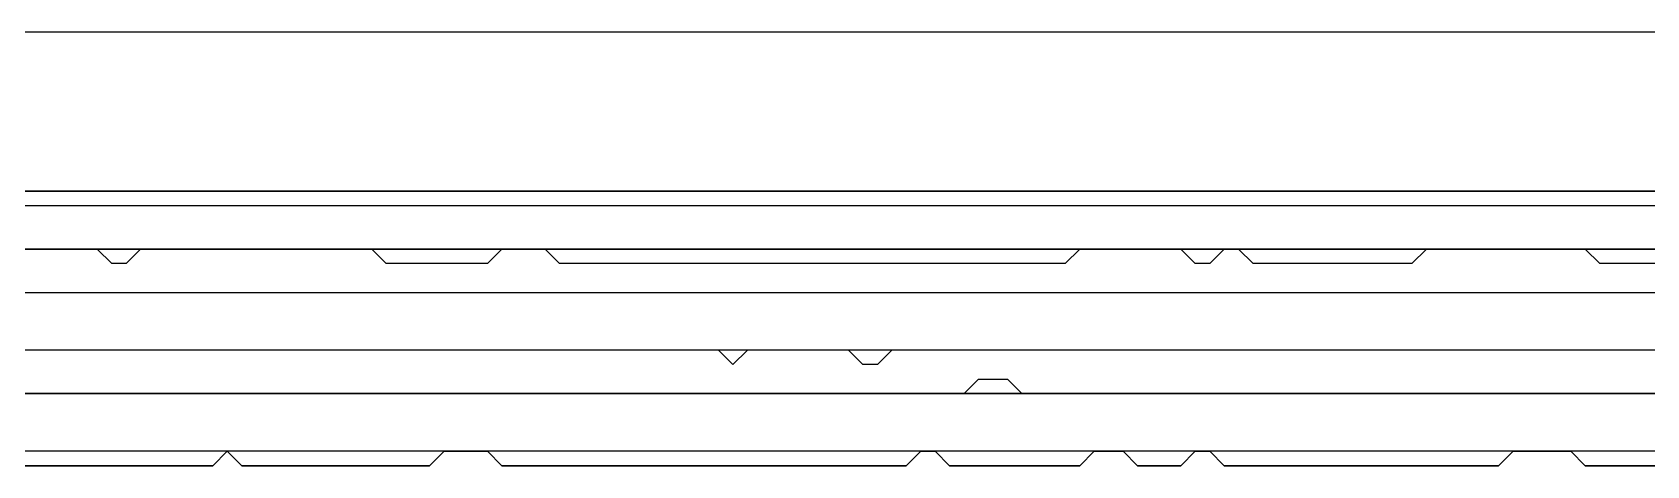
# Model space of a CAD drawing. Header units: metres. Extents: x 61 to 947, y 23 to 655.
# Drawn here: x 723.5 to 835.2, y 357 to 387 of the extents above; entities that cross this region are included whole.
import ezdxf

# ---------------------------------------------------------------- set-up
doc = ezdxf.new("R2010")
doc.units = ezdxf.units.M

msp = doc.modelspace()

# ---------------------------------------------------------------- linework, layer by layer
for points in [[(836, 387, 0), (835, 387, 0), (834, 387, 0), (833, 387, 0), (832, 387, 0), (831, 387, 0), (830, 387, 0), (829, 387, 0), (828, 387, 0), (827, 387, 0), (826, 387, 0), (825, 387, 0), (824, 387, 0), (823, 387, 0), (822, 387, 0), (821, 387, 0), (820, 387, 0), (819, 387, 0), (818, 387, 0), (817, 387, 0), (816, 387, 0), (815, 387, 0), (814, 387, 0), (813, 387, 0), (812, 387, 0), (811, 387, 0), (810, 387, 0), (809, 387, 0), (808, 387, 0), (807, 387, 0), (806, 387, 0), (805, 387, 0), (804, 387, 0), (803, 387, 0), (802, 387, 0), (801, 387, 0), (800, 387, 0), (799, 387, 0), (798, 387, 0), (797, 387, 0), (796, 387, 0), (795, 387, 0), (794, 387, 0), (793, 387, 0), (792, 387, 0), (791, 387, 0), (790, 387, 0), (789, 387, 0), (788, 387, 0), (787, 387, 0), (786, 387, 0), (785, 387, 0), (784, 387, 0), (783, 387, 0), (782, 387, 0), (781, 387, 0), (780, 387, 0), (779, 387, 0), (778, 387, 0), (777, 387, 0), (776, 387, 0), (775, 387, 0), (774, 387, 0), (773, 387, 0), (772, 387, 0), (771, 387, 0), (770, 387, 0), (769, 387, 0), (768, 387, 0), (767, 387, 0), (766, 387, 0), (765, 387, 0), (764, 387, 0), (763, 387, 0), (762, 387, 0), (761, 387, 0), (760, 387, 0), (759, 387, 0), (758, 387, 0), (757, 387, 0), (756, 387, 0), (755, 387, 0), (754, 387, 0), (753, 387, 0), (752, 387, 0), (751, 387, 0), (750, 387, 0), (749, 387, 0), (748, 387, 0), (747, 387, 0), (746, 387, 0), (745, 387, 0), (744, 387, 0), (743, 387, 0), (742, 387, 0), (741, 387, 0), (740, 387, 0), (739, 387, 0), (738, 387, 0), (737, 387, 0), (736, 387, 0), (735, 387, 0), (734, 387, 0), (733, 387, 0), (732, 387, 0), (731, 387, 0), (730, 387, 0), (729, 387, 0), (728, 387, 0), (727, 387, 0), (726, 387, 0), (725, 387, 0), (724, 387, 0), (723, 387, 0)], [(723, 375, 0), (724, 375, 0), (725, 375, 0), (726, 375, 0), (727, 375, 0), (728, 375, 0), (729, 375, 0), (730, 375, 0), (731, 375, 0), (732, 375, 0), (733, 375, 0), (734, 375, 0), (735, 375, 0), (736, 375, 0), (737, 375, 0), (738, 375, 0), (739, 375, 0), (740, 375, 0), (741, 375, 0), (742, 375, 0), (743, 375, 0), (744, 375, 0), (745, 375, 0), (746, 375, 0), (747, 375, 0), (748, 375, 0), (749, 375, 0), (750, 375, 0), (751, 375, 0), (752, 375, 0), (753, 375, 0), (754, 375, 0), (755, 375, 0), (756, 375, 0), (757, 375, 0), (758, 375, 0), (759, 375, 0), (760, 375, 0), (761, 375, 0), (762, 375, 0), (763, 375, 0), (764, 375, 0), (765, 375, 0), (766, 375, 0), (767, 375, 0), (768, 375, 0), (769, 375, 0), (770, 375, 0), (771, 375, 0), (772, 375, 0), (773, 375, 0), (774, 375, 0), (775, 375, 0), (776, 375, 0), (777, 375, 0), (778, 375, 0), (779, 375, 0), (780, 375, 0), (781, 375, 0), (782, 375, 0), (783, 375, 0), (784, 375, 0), (785, 375, 0), (786, 375, 0), (787, 375, 0), (788, 375, 0), (789, 375, 0), (790, 375, 0), (791, 375, 0), (792, 375, 0), (793, 375, 0), (794, 375, 0), (795, 375, 0), (796, 375, 0), (797, 375, 0), (798, 375, 0), (799, 375, 0), (800, 375, 0), (801, 375, 0), (802, 375, 0), (803, 375, 0), (804, 375, 0), (805, 375, 0), (806, 375, 0), (807, 375, 0), (808, 375, 0), (809, 375, 0), (810, 375, 0), (811, 375, 0), (812, 375, 0), (813, 375, 0), (814, 375, 0), (815, 375, 0), (816, 375, 0), (817, 375, 0), (818, 375, 0), (819, 375, 0), (820, 375, 0), (821, 375, 0), (822, 375, 0), (823, 375, 0), (824, 375, 0), (825, 375, 0), (826, 375, 0), (827, 375, 0), (828, 375, 0), (829, 375, 0), (830, 375, 0), (831, 375, 0), (832, 375, 0), (833, 375, 0), (834, 375, 0), (835, 375, 0), (836, 375, 0)], [(836, 371, 0), (835, 371, 0), (834, 371, 0), (833, 371, 0), (832, 371, 0), (831, 372, 0), (830, 372, 0), (829, 372, 0), (828, 372, 0), (827, 372, 0), (826, 372, 0), (825, 372, 0), (824, 372, 0), (823, 372, 0), (822, 372, 0), (821, 372, 0), (820, 372, 0), (819, 371, 0), (818, 371, 0), (817, 371, 0), (816, 371, 0), (815, 371, 0), (814, 371, 0), (813, 371, 0), (812, 371, 0), (811, 371, 0), (810, 371, 0), (809, 371, 0), (808, 371, 0), (807, 372, 0), (806, 372, 0), (805, 371, 0), (804, 371, 0), (803, 372, 0), (802, 372, 0), (801, 372, 0), (800, 372, 0), (799, 372, 0), (798, 372, 0), (797, 372, 0), (796, 372, 0), (795, 371, 0), (794, 371, 0), (793, 371, 0), (792, 371, 0), (791, 371, 0), (790, 371, 0), (789, 371, 0), (788, 371, 0), (787, 371, 0), (786, 371, 0), (785, 371, 0), (784, 371, 0), (783, 371, 0), (782, 371, 0), (781, 371, 0), (780, 371, 0), (779, 371, 0), (778, 371, 0), (777, 371, 0), (776, 371, 0), (775, 371, 0), (774, 371, 0), (773, 371, 0), (772, 371, 0), (771, 371, 0), (770, 371, 0), (769, 371, 0), (768, 371, 0), (767, 371, 0), (766, 371, 0), (765, 371, 0), (764, 371, 0), (763, 371, 0), (762, 371, 0), (761, 371, 0), (760, 371, 0), (759, 372, 0), (758, 372, 0), (757, 372, 0), (756, 372, 0), (755, 371, 0), (754, 371, 0), (753, 371, 0), (752, 371, 0), (751, 371, 0), (750, 371, 0), (749, 371, 0), (748, 371, 0), (747, 372, 0), (746, 372, 0), (745, 372, 0), (744, 372, 0), (743, 372, 0), (742, 372, 0), (741, 372, 0), (740, 372, 0), (739, 372, 0), (738, 372, 0), (737, 372, 0), (736, 372, 0), (735, 372, 0), (734, 372, 0), (733, 372, 0), (732, 372, 0), (731, 372, 0), (730, 371, 0), (729, 371, 0), (728, 372, 0), (727, 372, 0), (726, 372, 0), (725, 372, 0), (724, 372, 0), (723, 372, 0)], [(723, 369, 0), (724, 369, 0), (725, 369, 0), (726, 369, 0), (727, 369, 0), (728, 369, 0), (729, 369, 0), (730, 369, 0), (731, 369, 0), (732, 369, 0), (733, 369, 0), (734, 369, 0), (735, 369, 0), (736, 369, 0), (737, 369, 0), (738, 369, 0), (739, 369, 0), (740, 369, 0), (741, 369, 0), (742, 369, 0), (743, 369, 0), (744, 369, 0), (745, 369, 0), (746, 369, 0), (747, 369, 0), (748, 369, 0), (749, 369, 0), (750, 369, 0), (751, 369, 0), (752, 369, 0), (753, 369, 0), (754, 369, 0), (755, 369, 0), (756, 369, 0), (757, 369, 0), (758, 369, 0), (759, 369, 0), (760, 369, 0), (761, 369, 0), (762, 369, 0), (763, 369, 0), (764, 369, 0), (765, 369, 0), (766, 369, 0), (767, 369, 0), (768, 369, 0), (769, 369, 0), (770, 369, 0), (771, 369, 0), (772, 369, 0), (773, 369, 0), (774, 369, 0), (775, 369, 0), (776, 369, 0), (777, 369, 0), (778, 369, 0), (779, 369, 0), (780, 369, 0), (781, 369, 0), (782, 369, 0), (783, 369, 0), (784, 369, 0), (785, 369, 0), (786, 369, 0), (787, 369, 0), (788, 369, 0), (789, 369, 0), (790, 369, 0), (791, 369, 0), (792, 369, 0), (793, 369, 0), (794, 369, 0), (795, 369, 0), (796, 369, 0), (797, 369, 0), (798, 369, 0), (799, 369, 0), (800, 369, 0), (801, 369, 0), (802, 369, 0), (803, 369, 0), (804, 369, 0), (805, 369, 0), (806, 369, 0), (807, 369, 0), (808, 369, 0), (809, 369, 0), (810, 369, 0), (811, 369, 0), (812, 369, 0), (813, 369, 0), (814, 369, 0), (815, 369, 0), (816, 369, 0), (817, 369, 0), (818, 369, 0), (819, 369, 0), (820, 369, 0), (821, 369, 0), (822, 369, 0), (823, 369, 0), (824, 369, 0), (825, 369, 0), (826, 369, 0), (827, 369, 0), (828, 369, 0), (829, 369, 0), (830, 369, 0), (831, 369, 0), (832, 369, 0), (833, 369, 0), (834, 369, 0), (835, 369, 0), (836, 369, 0)], [(836, 365, 0), (835, 365, 0), (834, 365, 0), (833, 365, 0), (832, 365, 0), (831, 365, 0), (830, 365, 0), (829, 365, 0), (828, 365, 0), (827, 365, 0), (826, 365, 0), (825, 365, 0), (824, 365, 0), (823, 365, 0), (822, 365, 0), (821, 365, 0), (820, 365, 0), (819, 365, 0), (818, 365, 0), (817, 365, 0), (816, 365, 0), (815, 365, 0), (814, 365, 0), (813, 365, 0), (812, 365, 0), (811, 365, 0), (810, 365, 0), (809, 365, 0), (808, 365, 0), (807, 365, 0), (806, 365, 0), (805, 365, 0), (804, 365, 0), (803, 365, 0), (802, 365, 0), (801, 365, 0), (800, 365, 0), (799, 365, 0), (798, 365, 0), (797, 365, 0), (796, 365, 0), (795, 365, 0), (794, 365, 0), (793, 365, 0), (792, 365, 0), (791, 365, 0), (790, 365, 0), (789, 365, 0), (788, 365, 0), (787, 365, 0), (786, 365, 0), (785, 365, 0), (784, 365, 0), (783, 365, 0), (782, 364, 0), (781, 364, 0), (780, 365, 0), (779, 365, 0), (778, 365, 0), (777, 365, 0), (776, 365, 0), (775, 365, 0), (774, 365, 0), (773, 365, 0), (772, 364, 0), (771, 365, 0), (770, 365, 0), (769, 365, 0), (768, 365, 0), (767, 365, 0), (766, 365, 0), (765, 365, 0), (764, 365, 0), (763, 365, 0), (762, 365, 0), (761, 365, 0), (760, 365, 0), (759, 365, 0), (758, 365, 0), (757, 365, 0), (756, 365, 0), (755, 365, 0), (754, 365, 0), (753, 365, 0), (752, 365, 0), (751, 365, 0), (750, 365, 0), (749, 365, 0), (748, 365, 0), (747, 365, 0), (746, 365, 0), (745, 365, 0), (744, 365, 0), (743, 365, 0), (742, 365, 0), (741, 365, 0), (740, 365, 0), (739, 365, 0), (738, 365, 0), (737, 365, 0), (736, 365, 0), (735, 365, 0), (734, 365, 0), (733, 365, 0), (732, 365, 0), (731, 365, 0), (730, 365, 0), (729, 365, 0), (728, 365, 0), (727, 365, 0), (726, 365, 0), (725, 365, 0), (724, 365, 0), (723, 365, 0)], [(723, 362, 0), (724, 362, 0), (725, 362, 0), (726, 362, 0), (727, 362, 0), (728, 362, 0), (729, 362, 0), (730, 362, 0), (731, 362, 0), (732, 362, 0), (733, 362, 0), (734, 362, 0), (735, 362, 0), (736, 362, 0), (737, 362, 0), (738, 362, 0), (739, 362, 0), (740, 362, 0), (741, 362, 0), (742, 362, 0), (743, 362, 0), (744, 362, 0), (745, 362, 0), (746, 362, 0), (747, 362, 0), (748, 362, 0), (749, 362, 0), (750, 362, 0), (751, 362, 0), (752, 362, 0), (753, 362, 0), (754, 362, 0), (755, 362, 0), (756, 362, 0), (757, 362, 0), (758, 362, 0), (759, 362, 0), (760, 362, 0), (761, 362, 0), (762, 362, 0), (763, 362, 0), (764, 362, 0), (765, 362, 0), (766, 362, 0), (767, 362, 0), (768, 362, 0), (769, 362, 0), (770, 362, 0), (771, 362, 0), (772, 362, 0), (773, 362, 0), (774, 362, 0), (775, 362, 0), (776, 362, 0), (777, 362, 0), (778, 362, 0), (779, 362, 0), (780, 362, 0), (781, 362, 0), (782, 362, 0), (783, 362, 0), (784, 362, 0), (785, 362, 0), (786, 362, 0), (787, 362, 0), (788, 362, 0), (789, 363, 0), (790, 363, 0), (791, 363, 0), (792, 362, 0), (793, 362, 0), (794, 362, 0), (795, 362, 0), (796, 362, 0), (797, 362, 0), (798, 362, 0), (799, 362, 0), (800, 362, 0), (801, 362, 0), (802, 362, 0), (803, 362, 0), (804, 362, 0), (805, 362, 0), (806, 362, 0), (807, 362, 0), (808, 362, 0), (809, 362, 0), (810, 362, 0), (811, 362, 0), (812, 362, 0), (813, 362, 0), (814, 362, 0), (815, 362, 0), (816, 362, 0), (817, 362, 0), (818, 362, 0), (819, 362, 0), (820, 362, 0), (821, 362, 0), (822, 362, 0), (823, 362, 0), (824, 362, 0), (825, 362, 0), (826, 362, 0), (827, 362, 0), (828, 362, 0), (829, 362, 0), (830, 362, 0), (831, 362, 0), (832, 362, 0), (833, 362, 0), (834, 362, 0), (835, 362, 0), (836, 362, 0)], [(836, 358, 0), (835, 358, 0), (834, 358, 0), (833, 358, 0), (832, 358, 0), (831, 358, 0), (830, 358, 0), (829, 358, 0), (828, 358, 0), (827, 358, 0), (826, 358, 0), (825, 358, 0), (824, 358, 0), (823, 358, 0), (822, 358, 0), (821, 358, 0), (820, 358, 0), (819, 358, 0), (818, 358, 0), (817, 358, 0), (816, 358, 0), (815, 358, 0), (814, 358, 0), (813, 358, 0), (812, 358, 0), (811, 358, 0), (810, 358, 0), (809, 358, 0), (808, 358, 0), (807, 358, 0), (806, 358, 0), (805, 358, 0), (804, 358, 0), (803, 358, 0), (802, 358, 0), (801, 358, 0), (800, 358, 0), (799, 358, 0), (798, 358, 0), (797, 358, 0), (796, 358, 0), (795, 358, 0), (794, 358, 0), (793, 358, 0), (792, 358, 0), (791, 358, 0), (790, 358, 0), (789, 358, 0), (788, 358, 0), (787, 358, 0), (786, 358, 0), (785, 358, 0), (784, 358, 0), (783, 358, 0), (782, 358, 0), (781, 358, 0), (780, 358, 0), (779, 358, 0), (778, 358, 0), (777, 358, 0), (776, 358, 0), (775, 358, 0), (774, 358, 0), (773, 358, 0), (772, 358, 0), (771, 358, 0), (770, 358, 0), (769, 358, 0), (768, 358, 0), (767, 358, 0), (766, 358, 0), (765, 358, 0), (764, 358, 0), (763, 358, 0), (762, 358, 0), (761, 358, 0), (760, 358, 0), (759, 358, 0), (758, 358, 0), (757, 358, 0), (756, 358, 0), (755, 358, 0), (754, 358, 0), (753, 358, 0), (752, 358, 0), (751, 358, 0), (750, 358, 0), (749, 358, 0), (748, 358, 0), (747, 358, 0), (746, 358, 0), (745, 358, 0), (744, 358, 0), (743, 358, 0), (742, 358, 0), (741, 358, 0), (740, 358, 0), (739, 358, 0), (738, 358, 0), (737, 358, 0), (736, 358, 0), (735, 358, 0), (734, 358, 0), (733, 358, 0), (732, 358, 0), (731, 358, 0), (730, 358, 0), (729, 358, 0), (728, 358, 0), (727, 358, 0), (726, 358, 0), (725, 358, 0), (724, 358, 0), (723, 358, 0)]]:
    msp.add_polyline3d(points)
at = {"layer": '1'}
for points in [[(836, 387, 0), (835, 387, 0), (834, 387, 0), (833, 387, 0), (832, 387, 0), (831, 387, 0), (830, 387, 0), (829, 387, 0), (828, 387, 0), (827, 387, 0), (826, 387, 0), (825, 387, 0), (824, 387, 0), (823, 387, 0), (822, 387, 0), (821, 387, 0), (820, 387, 0), (819, 387, 0), (818, 387, 0), (817, 387, 0), (816, 387, 0), (815, 387, 0), (814, 387, 0), (813, 387, 0), (812, 387, 0), (811, 387, 0), (810, 387, 0), (809, 387, 0), (808, 387, 0), (807, 387, 0), (806, 387, 0), (805, 387, 0), (804, 387, 0), (803, 387, 0), (802, 387, 0), (801, 387, 0), (800, 387, 0), (799, 387, 0), (798, 387, 0), (797, 387, 0), (796, 387, 0), (795, 387, 0), (794, 387, 0), (793, 387, 0), (792, 387, 0), (791, 387, 0), (790, 387, 0), (789, 387, 0), (788, 387, 0), (787, 387, 0), (786, 387, 0), (785, 387, 0), (784, 387, 0), (783, 387, 0), (782, 387, 0), (781, 387, 0), (780, 387, 0), (779, 387, 0), (778, 387, 0), (777, 387, 0), (776, 387, 0), (775, 387, 0), (774, 387, 0), (773, 387, 0), (772, 387, 0), (771, 387, 0), (770, 387, 0), (769, 387, 0), (768, 387, 0), (767, 387, 0), (766, 387, 0), (765, 387, 0), (764, 387, 0), (763, 387, 0), (762, 387, 0), (761, 387, 0), (760, 387, 0), (759, 387, 0), (758, 387, 0), (757, 387, 0), (756, 387, 0), (755, 387, 0), (754, 387, 0), (753, 387, 0), (752, 387, 0), (751, 387, 0), (750, 387, 0), (749, 387, 0), (748, 387, 0), (747, 387, 0), (746, 387, 0), (745, 387, 0), (744, 387, 0), (743, 387, 0), (742, 387, 0), (741, 387, 0), (740, 387, 0), (739, 387, 0), (738, 387, 0), (737, 387, 0), (736, 387, 0), (735, 387, 0), (734, 387, 0), (733, 387, 0), (732, 387, 0), (731, 387, 0), (730, 387, 0), (729, 387, 0), (728, 387, 0), (727, 387, 0), (726, 387, 0), (725, 387, 0), (724, 387, 0), (723, 387, 0)], [(723, 376, 0), (724, 376, 0), (725, 376, 0), (726, 376, 0), (727, 376, 0), (728, 376, 0), (729, 376, 0), (730, 376, 0), (731, 376, 0), (732, 376, 0), (733, 376, 0), (734, 376, 0), (735, 376, 0), (736, 376, 0), (737, 376, 0), (738, 376, 0), (739, 376, 0), (740, 376, 0), (741, 376, 0), (742, 376, 0), (743, 376, 0), (744, 376, 0), (745, 376, 0), (746, 376, 0), (747, 376, 0), (748, 376, 0), (749, 376, 0), (750, 376, 0), (751, 376, 0), (752, 376, 0), (753, 376, 0), (754, 376, 0), (755, 376, 0), (756, 376, 0), (757, 376, 0), (758, 376, 0), (759, 376, 0), (760, 376, 0), (761, 376, 0), (762, 376, 0), (763, 376, 0), (764, 376, 0), (765, 376, 0), (766, 376, 0), (767, 376, 0), (768, 376, 0), (769, 376, 0), (770, 376, 0), (771, 376, 0), (772, 376, 0), (773, 376, 0), (774, 376, 0), (775, 376, 0), (776, 376, 0), (777, 376, 0), (778, 376, 0), (779, 376, 0), (780, 376, 0), (781, 376, 0), (782, 376, 0), (783, 376, 0), (784, 376, 0), (785, 376, 0), (786, 376, 0), (787, 376, 0), (788, 376, 0), (789, 376, 0), (790, 376, 0), (791, 376, 0), (792, 376, 0), (793, 376, 0), (794, 376, 0), (795, 376, 0), (796, 376, 0), (797, 376, 0), (798, 376, 0), (799, 376, 0), (800, 376, 0), (801, 376, 0), (802, 376, 0), (803, 376, 0), (804, 376, 0), (805, 376, 0), (806, 376, 0), (807, 376, 0), (808, 376, 0), (809, 376, 0), (810, 376, 0), (811, 376, 0), (812, 376, 0), (813, 376, 0), (814, 376, 0), (815, 376, 0), (816, 376, 0), (817, 376, 0), (818, 376, 0), (819, 376, 0), (820, 376, 0), (821, 376, 0), (822, 376, 0), (823, 376, 0), (824, 376, 0), (825, 376, 0), (826, 376, 0), (827, 376, 0), (828, 376, 0), (829, 376, 0), (830, 376, 0), (831, 376, 0), (832, 376, 0), (833, 376, 0), (834, 376, 0), (835, 376, 0), (836, 376, 0)], [(836, 376, 0), (835, 376, 0), (834, 376, 0), (833, 376, 0), (832, 376, 0), (831, 376, 0), (830, 376, 0), (829, 376, 0), (828, 376, 0), (827, 376, 0), (826, 376, 0), (825, 376, 0), (824, 376, 0), (823, 376, 0), (822, 376, 0), (821, 376, 0), (820, 376, 0), (819, 376, 0), (818, 376, 0), (817, 376, 0), (816, 376, 0), (815, 376, 0), (814, 376, 0), (813, 376, 0), (812, 376, 0), (811, 376, 0), (810, 376, 0), (809, 376, 0), (808, 376, 0), (807, 376, 0), (806, 376, 0), (805, 376, 0), (804, 376, 0), (803, 376, 0), (802, 376, 0), (801, 376, 0), (800, 376, 0), (799, 376, 0), (798, 376, 0), (797, 376, 0), (796, 376, 0), (795, 376, 0), (794, 376, 0), (793, 376, 0), (792, 376, 0), (791, 376, 0), (790, 376, 0), (789, 376, 0), (788, 376, 0), (787, 376, 0), (786, 376, 0), (785, 376, 0), (784, 376, 0), (783, 376, 0), (782, 376, 0), (781, 376, 0), (780, 376, 0), (779, 376, 0), (778, 376, 0), (777, 376, 0), (776, 376, 0), (775, 376, 0), (774, 376, 0), (773, 376, 0), (772, 376, 0), (771, 376, 0), (770, 376, 0), (769, 376, 0), (768, 376, 0), (767, 376, 0), (766, 376, 0), (765, 376, 0), (764, 376, 0), (763, 376, 0), (762, 376, 0), (761, 376, 0), (760, 376, 0), (759, 376, 0), (758, 376, 0), (757, 376, 0), (756, 376, 0), (755, 376, 0), (754, 376, 0), (753, 376, 0), (752, 376, 0), (751, 376, 0), (750, 376, 0), (749, 376, 0), (748, 376, 0), (747, 376, 0), (746, 376, 0), (745, 376, 0), (744, 376, 0), (743, 376, 0), (742, 376, 0), (741, 376, 0), (740, 376, 0), (739, 376, 0), (738, 376, 0), (737, 376, 0), (736, 376, 0), (735, 376, 0), (734, 376, 0), (733, 376, 0), (732, 376, 0), (731, 376, 0), (730, 376, 0), (729, 376, 0), (728, 376, 0), (727, 376, 0), (726, 376, 0), (725, 376, 0), (724, 376, 0), (723, 376, 0)], [(836, 372, 0), (835, 372, 0), (834, 372, 0), (833, 372, 0), (832, 372, 0), (831, 372, 0), (830, 372, 0), (829, 372, 0), (828, 372, 0), (827, 372, 0), (826, 372, 0), (825, 372, 0), (824, 372, 0), (823, 372, 0), (822, 372, 0), (821, 372, 0), (820, 372, 0), (819, 372, 0), (818, 372, 0), (817, 372, 0), (816, 372, 0), (815, 372, 0), (814, 372, 0), (813, 372, 0), (812, 372, 0), (811, 372, 0), (810, 372, 0), (809, 372, 0), (808, 372, 0), (807, 372, 0), (806, 372, 0), (805, 372, 0), (804, 372, 0), (803, 372, 0), (802, 372, 0), (801, 372, 0), (800, 372, 0), (799, 372, 0), (798, 372, 0), (797, 372, 0), (796, 372, 0), (795, 372, 0), (794, 372, 0), (793, 372, 0), (792, 372, 0), (791, 372, 0), (790, 372, 0), (789, 372, 0), (788, 372, 0), (787, 372, 0), (786, 372, 0), (785, 372, 0), (784, 372, 0), (783, 372, 0), (782, 372, 0), (781, 372, 0), (780, 372, 0), (779, 372, 0), (778, 372, 0), (777, 372, 0), (776, 372, 0), (775, 372, 0), (774, 372, 0), (773, 372, 0), (772, 372, 0), (771, 372, 0), (770, 372, 0), (769, 372, 0), (768, 372, 0), (767, 372, 0), (766, 372, 0), (765, 372, 0), (764, 372, 0), (763, 372, 0), (762, 372, 0), (761, 372, 0), (760, 372, 0), (759, 372, 0), (758, 372, 0), (757, 372, 0), (756, 372, 0), (755, 372, 0), (754, 372, 0), (753, 372, 0), (752, 372, 0), (751, 372, 0), (750, 372, 0), (749, 372, 0), (748, 372, 0), (747, 372, 0), (746, 372, 0), (745, 372, 0), (744, 372, 0), (743, 372, 0), (742, 372, 0), (741, 372, 0), (740, 372, 0), (739, 372, 0), (738, 372, 0), (737, 372, 0), (736, 372, 0), (735, 372, 0), (734, 372, 0), (733, 372, 0), (732, 372, 0), (731, 372, 0), (730, 372, 0), (729, 372, 0), (728, 372, 0), (727, 372, 0), (726, 372, 0), (725, 372, 0), (724, 372, 0), (723, 372, 0)], [(723, 372, 0), (724, 372, 0), (725, 372, 0), (726, 372, 0), (727, 372, 0), (728, 372, 0), (729, 372, 0), (730, 372, 0), (731, 372, 0), (732, 372, 0), (733, 372, 0), (734, 372, 0), (735, 372, 0), (736, 372, 0), (737, 372, 0), (738, 372, 0), (739, 372, 0), (740, 372, 0), (741, 372, 0), (742, 372, 0), (743, 372, 0), (744, 372, 0), (745, 372, 0), (746, 372, 0), (747, 372, 0), (748, 372, 0), (749, 372, 0), (750, 372, 0), (751, 372, 0), (752, 372, 0), (753, 372, 0), (754, 372, 0), (755, 372, 0), (756, 372, 0), (757, 372, 0), (758, 372, 0), (759, 372, 0), (760, 372, 0), (761, 372, 0), (762, 372, 0), (763, 372, 0), (764, 372, 0), (765, 372, 0), (766, 372, 0), (767, 372, 0), (768, 372, 0), (769, 372, 0), (770, 372, 0), (771, 372, 0), (772, 372, 0), (773, 372, 0), (774, 372, 0), (775, 372, 0), (776, 372, 0), (777, 372, 0), (778, 372, 0), (779, 372, 0), (780, 372, 0), (781, 372, 0), (782, 372, 0), (783, 372, 0), (784, 372, 0), (785, 372, 0), (786, 372, 0), (787, 372, 0), (788, 372, 0), (789, 372, 0), (790, 372, 0), (791, 372, 0), (792, 372, 0), (793, 372, 0), (794, 372, 0), (795, 372, 0), (796, 372, 0), (797, 372, 0), (798, 372, 0), (799, 372, 0), (800, 372, 0), (801, 372, 0), (802, 372, 0), (803, 372, 0), (804, 372, 0), (805, 372, 0), (806, 372, 0), (807, 372, 0), (808, 372, 0), (809, 372, 0), (810, 372, 0), (811, 372, 0), (812, 372, 0), (813, 372, 0), (814, 372, 0), (815, 372, 0), (816, 372, 0), (817, 372, 0), (818, 372, 0), (819, 372, 0), (820, 372, 0), (821, 372, 0), (822, 372, 0), (823, 372, 0), (824, 372, 0), (825, 372, 0), (826, 372, 0), (827, 372, 0), (828, 372, 0), (829, 372, 0), (830, 372, 0), (831, 372, 0), (832, 372, 0), (833, 372, 0), (834, 372, 0), (835, 372, 0), (836, 372, 0)], [(723, 369, 0), (724, 369, 0), (725, 369, 0), (726, 369, 0), (727, 369, 0), (728, 369, 0), (729, 369, 0), (730, 369, 0), (731, 369, 0), (732, 369, 0), (733, 369, 0), (734, 369, 0), (735, 369, 0), (736, 369, 0), (737, 369, 0), (738, 369, 0), (739, 369, 0), (740, 369, 0), (741, 369, 0), (742, 369, 0), (743, 369, 0), (744, 369, 0), (745, 369, 0), (746, 369, 0), (747, 369, 0), (748, 369, 0), (749, 369, 0), (750, 369, 0), (751, 369, 0), (752, 369, 0), (753, 369, 0), (754, 369, 0), (755, 369, 0), (756, 369, 0), (757, 369, 0), (758, 369, 0), (759, 369, 0), (760, 369, 0), (761, 369, 0), (762, 369, 0), (763, 369, 0), (764, 369, 0), (765, 369, 0), (766, 369, 0), (767, 369, 0), (768, 369, 0), (769, 369, 0), (770, 369, 0), (771, 369, 0), (772, 369, 0), (773, 369, 0), (774, 369, 0), (775, 369, 0), (776, 369, 0), (777, 369, 0), (778, 369, 0), (779, 369, 0), (780, 369, 0), (781, 369, 0), (782, 369, 0), (783, 369, 0), (784, 369, 0), (785, 369, 0), (786, 369, 0), (787, 369, 0), (788, 369, 0), (789, 369, 0), (790, 369, 0), (791, 369, 0), (792, 369, 0), (793, 369, 0), (794, 369, 0), (795, 369, 0), (796, 369, 0), (797, 369, 0), (798, 369, 0), (799, 369, 0), (800, 369, 0), (801, 369, 0), (802, 369, 0), (803, 369, 0), (804, 369, 0), (805, 369, 0), (806, 369, 0), (807, 369, 0), (808, 369, 0), (809, 369, 0), (810, 369, 0), (811, 369, 0), (812, 369, 0), (813, 369, 0), (814, 369, 0), (815, 369, 0), (816, 369, 0), (817, 369, 0), (818, 369, 0), (819, 369, 0), (820, 369, 0), (821, 369, 0), (822, 369, 0), (823, 369, 0), (824, 369, 0), (825, 369, 0), (826, 369, 0), (827, 369, 0), (828, 369, 0), (829, 369, 0), (830, 369, 0), (831, 369, 0), (832, 369, 0), (833, 369, 0), (834, 369, 0), (835, 369, 0), (836, 369, 0)], [(836, 365, 0), (835, 365, 0), (834, 365, 0), (833, 365, 0), (832, 365, 0), (831, 365, 0), (830, 365, 0), (829, 365, 0), (828, 365, 0), (827, 365, 0), (826, 365, 0), (825, 365, 0), (824, 365, 0), (823, 365, 0), (822, 365, 0), (821, 365, 0), (820, 365, 0), (819, 365, 0), (818, 365, 0), (817, 365, 0), (816, 365, 0), (815, 365, 0), (814, 365, 0), (813, 365, 0), (812, 365, 0), (811, 365, 0), (810, 365, 0), (809, 365, 0), (808, 365, 0), (807, 365, 0), (806, 365, 0), (805, 365, 0), (804, 365, 0), (803, 365, 0), (802, 365, 0), (801, 365, 0), (800, 365, 0), (799, 365, 0), (798, 365, 0), (797, 365, 0), (796, 365, 0), (795, 365, 0), (794, 365, 0), (793, 365, 0), (792, 365, 0), (791, 365, 0), (790, 365, 0), (789, 365, 0), (788, 365, 0), (787, 365, 0), (786, 365, 0), (785, 365, 0), (784, 365, 0), (783, 365, 0), (782, 365, 0), (781, 365, 0), (780, 365, 0), (779, 365, 0), (778, 365, 0), (777, 365, 0), (776, 365, 0), (775, 365, 0), (774, 365, 0), (773, 365, 0), (772, 365, 0), (771, 365, 0), (770, 365, 0), (769, 365, 0), (768, 365, 0), (767, 365, 0), (766, 365, 0), (765, 365, 0), (764, 365, 0), (763, 365, 0), (762, 365, 0), (761, 365, 0), (760, 365, 0), (759, 365, 0), (758, 365, 0), (757, 365, 0), (756, 365, 0), (755, 365, 0), (754, 365, 0), (753, 365, 0), (752, 365, 0), (751, 365, 0), (750, 365, 0), (749, 365, 0), (748, 365, 0), (747, 365, 0), (746, 365, 0), (745, 365, 0), (744, 365, 0), (743, 365, 0), (742, 365, 0), (741, 365, 0), (740, 365, 0), (739, 365, 0), (738, 365, 0), (737, 365, 0), (736, 365, 0), (735, 365, 0), (734, 365, 0), (733, 365, 0), (732, 365, 0), (731, 365, 0), (730, 365, 0), (729, 365, 0), (728, 365, 0), (727, 365, 0), (726, 365, 0), (725, 365, 0), (724, 365, 0), (723, 365, 0)], [(836, 362, 0), (835, 362, 0), (834, 362, 0), (833, 362, 0), (832, 362, 0), (831, 362, 0), (830, 362, 0), (829, 362, 0), (828, 362, 0), (827, 362, 0), (826, 362, 0), (825, 362, 0), (824, 362, 0), (823, 362, 0), (822, 362, 0), (821, 362, 0), (820, 362, 0), (819, 362, 0), (818, 362, 0), (817, 362, 0), (816, 362, 0), (815, 362, 0), (814, 362, 0), (813, 362, 0), (812, 362, 0), (811, 362, 0), (810, 362, 0), (809, 362, 0), (808, 362, 0), (807, 362, 0), (806, 362, 0), (805, 362, 0), (804, 362, 0), (803, 362, 0), (802, 362, 0), (801, 362, 0), (800, 362, 0), (799, 362, 0), (798, 362, 0), (797, 362, 0), (796, 362, 0), (795, 362, 0), (794, 362, 0), (793, 362, 0), (792, 362, 0), (791, 362, 0), (790, 362, 0), (789, 362, 0), (788, 362, 0), (787, 362, 0), (786, 362, 0), (785, 362, 0), (784, 362, 0), (783, 362, 0), (782, 362, 0), (781, 362, 0), (780, 362, 0), (779, 362, 0), (778, 362, 0), (777, 362, 0), (776, 362, 0), (775, 362, 0), (774, 362, 0), (773, 362, 0), (772, 362, 0), (771, 362, 0), (770, 362, 0), (769, 362, 0), (768, 362, 0), (767, 362, 0), (766, 362, 0), (765, 362, 0), (764, 362, 0), (763, 362, 0), (762, 362, 0), (761, 362, 0), (760, 362, 0), (759, 362, 0), (758, 362, 0), (757, 362, 0), (756, 362, 0), (755, 362, 0), (754, 362, 0), (753, 362, 0), (752, 362, 0), (751, 362, 0), (750, 362, 0), (749, 362, 0), (748, 362, 0), (747, 362, 0), (746, 362, 0), (745, 362, 0), (744, 362, 0), (743, 362, 0), (742, 362, 0), (741, 362, 0), (740, 362, 0), (739, 362, 0), (738, 362, 0), (737, 362, 0), (736, 362, 0), (735, 362, 0), (734, 362, 0), (733, 362, 0), (732, 362, 0), (731, 362, 0), (730, 362, 0), (729, 362, 0), (728, 362, 0), (727, 362, 0), (726, 362, 0), (725, 362, 0), (724, 362, 0), (723, 362, 0)], [(723, 362, 0), (724, 362, 0), (725, 362, 0), (726, 362, 0), (727, 362, 0), (728, 362, 0), (729, 362, 0), (730, 362, 0), (731, 362, 0), (732, 362, 0), (733, 362, 0), (734, 362, 0), (735, 362, 0), (736, 362, 0), (737, 362, 0), (738, 362, 0), (739, 362, 0), (740, 362, 0), (741, 362, 0), (742, 362, 0), (743, 362, 0), (744, 362, 0), (745, 362, 0), (746, 362, 0), (747, 362, 0), (748, 362, 0), (749, 362, 0), (750, 362, 0), (751, 362, 0), (752, 362, 0), (753, 362, 0), (754, 362, 0), (755, 362, 0), (756, 362, 0), (757, 362, 0), (758, 362, 0), (759, 362, 0), (760, 362, 0), (761, 362, 0), (762, 362, 0), (763, 362, 0), (764, 362, 0), (765, 362, 0), (766, 362, 0), (767, 362, 0), (768, 362, 0), (769, 362, 0), (770, 362, 0), (771, 362, 0), (772, 362, 0), (773, 362, 0), (774, 362, 0), (775, 362, 0), (776, 362, 0), (777, 362, 0), (778, 362, 0), (779, 362, 0), (780, 362, 0), (781, 362, 0), (782, 362, 0), (783, 362, 0), (784, 362, 0), (785, 362, 0), (786, 362, 0), (787, 362, 0), (788, 362, 0), (789, 362, 0), (790, 362, 0), (791, 362, 0), (792, 362, 0), (793, 362, 0), (794, 362, 0), (795, 362, 0), (796, 362, 0), (797, 362, 0), (798, 362, 0), (799, 362, 0), (800, 362, 0), (801, 362, 0), (802, 362, 0), (803, 362, 0), (804, 362, 0), (805, 362, 0), (806, 362, 0), (807, 362, 0), (808, 362, 0), (809, 362, 0), (810, 362, 0), (811, 362, 0), (812, 362, 0), (813, 362, 0), (814, 362, 0), (815, 362, 0), (816, 362, 0), (817, 362, 0), (818, 362, 0), (819, 362, 0), (820, 362, 0), (821, 362, 0), (822, 362, 0), (823, 362, 0), (824, 362, 0), (825, 362, 0), (826, 362, 0), (827, 362, 0), (828, 362, 0), (829, 362, 0), (830, 362, 0), (831, 362, 0), (832, 362, 0), (833, 362, 0), (834, 362, 0), (835, 362, 0), (836, 362, 0)], [(723, 357, 0), (724, 357, 0), (725, 357, 0), (726, 357, 0), (727, 357, 0), (728, 357, 0), (729, 357, 0), (730, 357, 0), (731, 357, 0), (732, 357, 0), (733, 357, 0), (734, 357, 0), (735, 357, 0), (736, 357, 0), (737, 358, 0), (738, 357, 0), (739, 357, 0), (740, 357, 0), (741, 357, 0), (742, 357, 0), (743, 357, 0), (744, 357, 0), (745, 357, 0), (746, 357, 0), (747, 357, 0), (748, 357, 0), (749, 357, 0), (750, 357, 0), (751, 357, 0), (752, 358, 0), (753, 358, 0), (754, 358, 0), (755, 358, 0), (756, 357, 0), (757, 357, 0), (758, 357, 0), (759, 357, 0), (760, 357, 0), (761, 357, 0), (762, 357, 0), (763, 357, 0), (764, 357, 0), (765, 357, 0), (766, 357, 0), (767, 357, 0), (768, 357, 0), (769, 357, 0), (770, 357, 0), (771, 357, 0), (772, 357, 0), (773, 357, 0), (774, 357, 0), (775, 357, 0), (776, 357, 0), (777, 357, 0), (778, 357, 0), (779, 357, 0), (780, 357, 0), (781, 357, 0), (782, 357, 0), (783, 357, 0), (784, 357, 0), (785, 358, 0), (786, 358, 0), (787, 357, 0), (788, 357, 0), (789, 357, 0), (790, 357, 0), (791, 357, 0), (792, 357, 0), (793, 357, 0), (794, 357, 0), (795, 357, 0), (796, 357, 0), (797, 358, 0), (798, 358, 0), (799, 358, 0), (800, 357, 0), (801, 357, 0), (802, 357, 0), (803, 357, 0), (804, 358, 0), (805, 358, 0), (806, 357, 0), (807, 357, 0), (808, 357, 0), (809, 357, 0), (810, 357, 0), (811, 357, 0), (812, 357, 0), (813, 357, 0), (814, 357, 0), (815, 357, 0), (816, 357, 0), (817, 357, 0), (818, 357, 0), (819, 357, 0), (820, 357, 0), (821, 357, 0), (822, 357, 0), (823, 357, 0), (824, 357, 0), (825, 357, 0), (826, 358, 0), (827, 358, 0), (828, 358, 0), (829, 358, 0), (830, 358, 0), (831, 357, 0), (832, 357, 0), (833, 357, 0), (834, 357, 0), (835, 357, 0), (836, 357, 0)], [(836, 357, 0), (835, 357, 0), (834, 357, 0), (833, 357, 0), (832, 357, 0), (831, 357, 0), (830, 358, 0), (829, 358, 0), (828, 358, 0), (827, 358, 0), (826, 358, 0), (825, 357, 0), (824, 357, 0), (823, 357, 0), (822, 357, 0), (821, 357, 0), (820, 357, 0), (819, 357, 0), (818, 357, 0), (817, 357, 0), (816, 357, 0), (815, 357, 0), (814, 357, 0), (813, 357, 0), (812, 357, 0), (811, 357, 0), (810, 357, 0), (809, 357, 0), (808, 357, 0), (807, 357, 0), (806, 357, 0), (805, 358, 0), (804, 358, 0), (803, 357, 0), (802, 357, 0), (801, 357, 0), (800, 357, 0), (799, 358, 0), (798, 358, 0), (797, 358, 0), (796, 357, 0), (795, 357, 0), (794, 357, 0), (793, 357, 0), (792, 357, 0), (791, 357, 0), (790, 357, 0), (789, 357, 0), (788, 357, 0), (787, 357, 0), (786, 358, 0), (785, 358, 0), (784, 357, 0), (783, 357, 0), (782, 357, 0), (781, 357, 0), (780, 357, 0), (779, 357, 0), (778, 357, 0), (777, 357, 0), (776, 357, 0), (775, 357, 0), (774, 357, 0), (773, 357, 0), (772, 357, 0), (771, 357, 0), (770, 357, 0), (769, 357, 0), (768, 357, 0), (767, 357, 0), (766, 357, 0), (765, 357, 0), (764, 357, 0), (763, 357, 0), (762, 357, 0), (761, 357, 0), (760, 357, 0), (759, 357, 0), (758, 357, 0), (757, 357, 0), (756, 357, 0), (755, 358, 0), (754, 358, 0), (753, 358, 0), (752, 358, 0), (751, 357, 0), (750, 357, 0), (749, 357, 0), (748, 357, 0), (747, 357, 0), (746, 357, 0), (745, 357, 0), (744, 357, 0), (743, 357, 0), (742, 357, 0), (741, 357, 0), (740, 357, 0), (739, 357, 0), (738, 357, 0), (737, 358, 0), (736, 357, 0), (735, 357, 0), (734, 357, 0), (733, 357, 0), (732, 357, 0), (731, 357, 0), (730, 357, 0), (729, 357, 0), (728, 357, 0), (727, 357, 0), (726, 357, 0), (725, 357, 0), (724, 357, 0), (723, 357, 0)]]:
    msp.add_polyline3d(points, dxfattribs=at)

doc.saveas('drawing.dxf')
